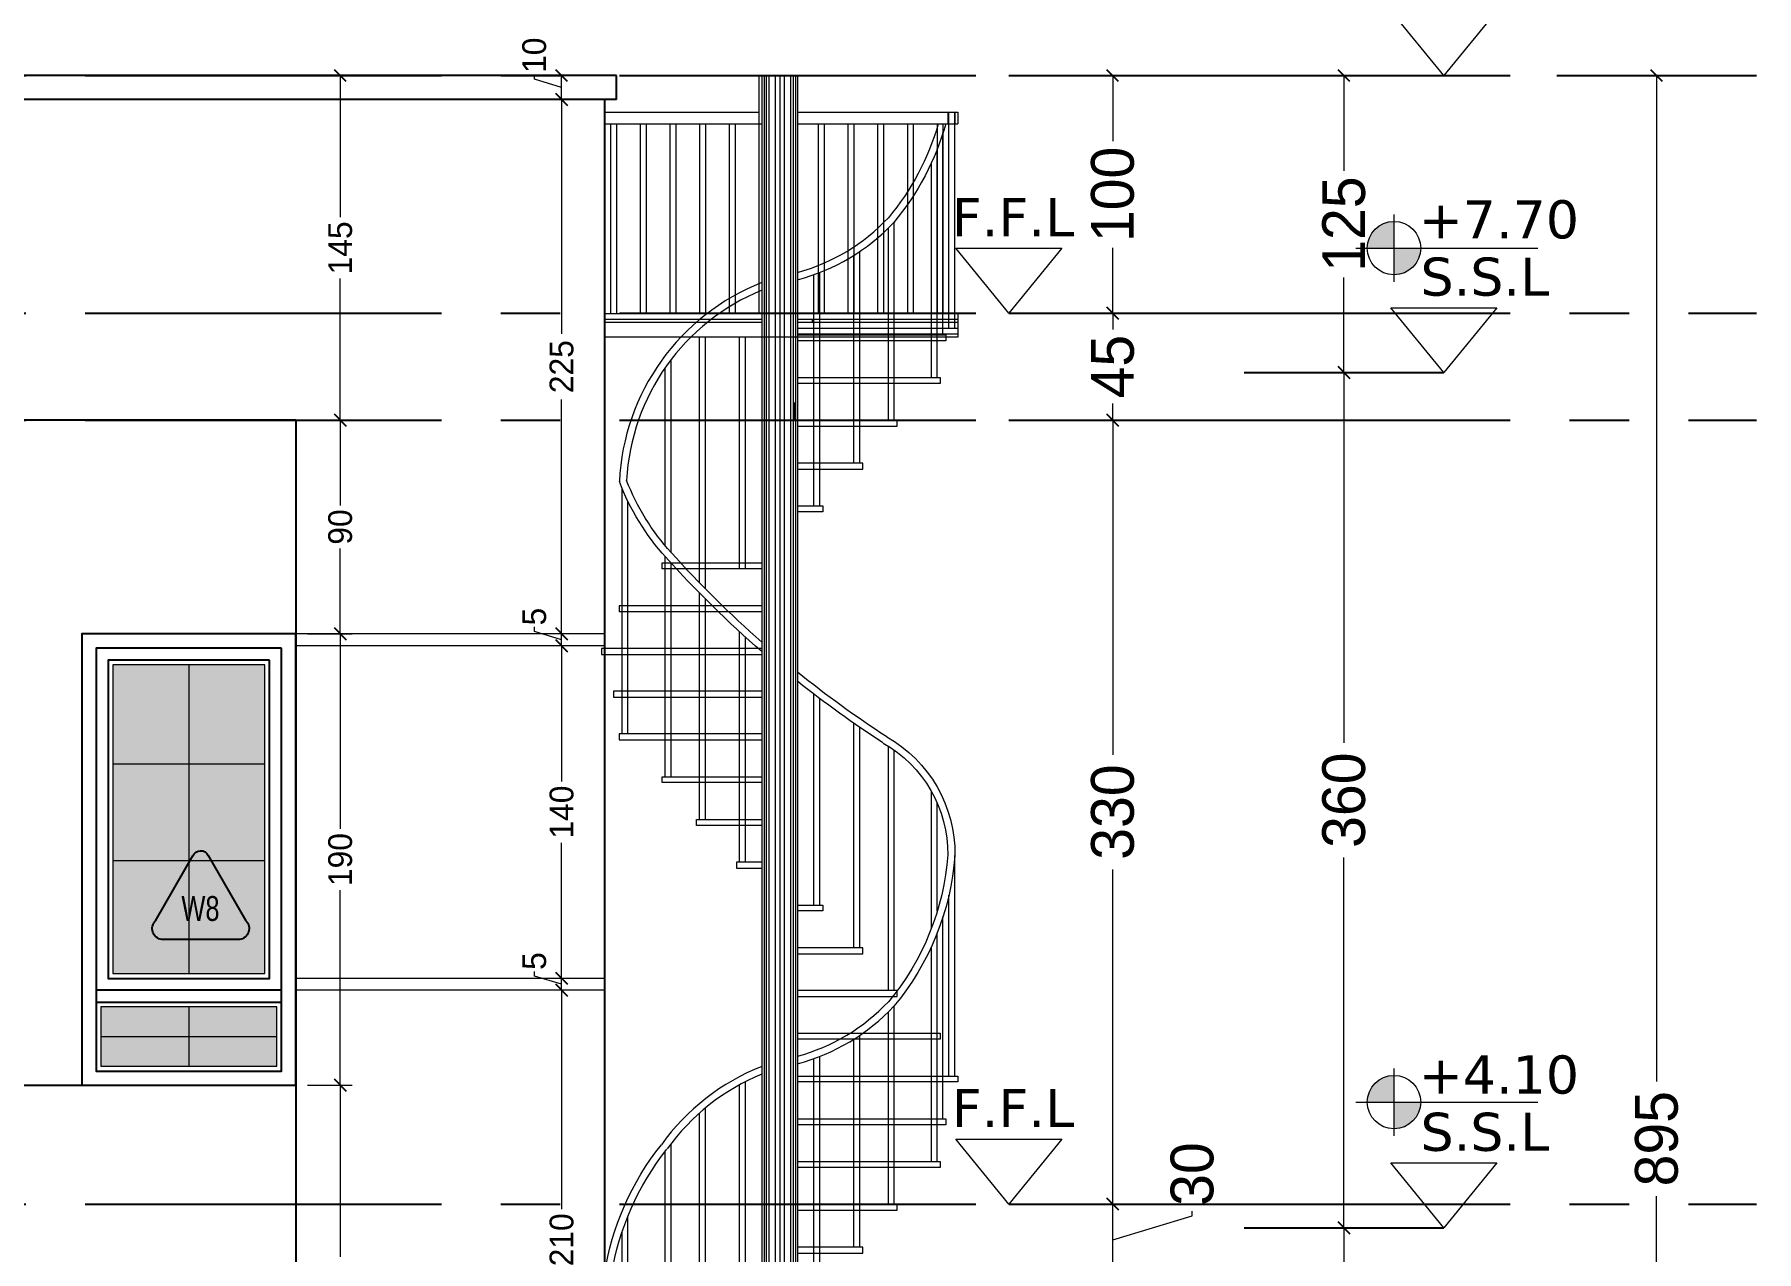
# Model space of a CAD drawing. Header units: centimetres. Extents: x 7997 to 116674, y 1017 to 13844.
# Drawn here: x 56739 to 57464, y 9288 to 9801 of the extents above; entities that cross this region are included whole.
import ezdxf

# ---------------------------------------------------------------- set-up
doc = ezdxf.new("R2010")
doc.units = ezdxf.units.CM
doc.header["$LTSCALE"] = 200
doc.header["$PDMODE"] = 2
doc.linetypes.add('CENTER2', pattern=[1.125, 0.75, -0.125, 0.125, -0.125])
for name, color, linetype in [('AXIS', 9, 'CENTER2'), ('COL', 1, 'Continuous'), ('DIM', 11, 'Continuous'), ('STEP', 7, 'Continuous'), ('WIN', 6, 'Continuous')]:
    doc.layers.add(name, color=color, linetype=linetype)
for name, color, linetype, lineweight in [('HAT', 8, 'Continuous', 9), ('HATCH', 8, 'Continuous', 5), ('TEXT', 6, 'Continuous', 18), ('WALL', 3, 'Continuous', 25)]:
    doc.layers.add(name, color=color, linetype=linetype, lineweight=lineweight)
doc.styles.add('sheet notes', font='verdana.ttf')
doc.styles.add('SWISS', font='swisscl.ttf')
doc.styles.add('T2', font='')
doc.styles.get('T2').set_extended_font_data('Elisia')
doc.dimstyles.new('NORMAL', dxfattribs={"dimtxt": 18, "dimasz": 5, "dimexe": 5, "dimexo": 5, "dimgap": 1, "dimtad": 0, "dimdec": 0, "dimdsep": 46, "dimtxsty": 'T2', "dimblk1": 'OBLIQUE', "dimblk2": 'OBLIQUE', "dimsah": 1, "dimcen": 0.09, "dimclrd": 4, "dimclre": 4, "dimclrt": 6, "dimadec": 0, "dimazin": 0, "dimtfac": 1, "dimtdec": 0, "dimtofl": 0, "dimtmove": 1, "dimatfit": 2, "dimldrblk": 'OPEN30', "dimfxl": 0, "dimtolj": 1, "dimtzin": 0, "dimlwd": 5, "dimlwe": 5, "dimarcsym": 0})
doc.dimstyles.new('NORMAL-1', dxfattribs={"dimtxt": 10, "dimasz": 5, "dimexe": 5, "dimexo": 5, "dimgap": 1, "dimtad": 0, "dimdec": 0, "dimdsep": 46, "dimtxsty": 'T2', "dimblk1": 'OBLIQUE', "dimblk2": 'OBLIQUE', "dimsah": 1, "dimcen": 0.09, "dimclrd": 4, "dimclre": 4, "dimclrt": 6, "dimadec": 0, "dimazin": 0, "dimtfac": 1, "dimtdec": 0, "dimtofl": 0, "dimtmove": 1, "dimatfit": 3, "dimldrblk": 'OPEN30', "dimfxl": 0, "dimtolj": 1, "dimtzin": 0, "dimlwd": 5, "dimlwe": 5, "dimarcsym": 0})

# ---------------------------------------------------------------- blocks, each defined once
blk = doc.blocks.new('SDF')
at = {"layer": 'TEXT'}
h = blk.add_hatch(color=256, dxfattribs=at)
h.paths.add_polyline_path([(0, 0.05), (-11.25, 0.05, -0.414214), (0, 11.3)])
h.paths.add_polyline_path([(0, 0.05), (11.25, 0.05, -0.414214), (0, -11.2)])
for p, q in [((0, -14.21), (0, 14.21)), ((-16.06, 0.05), (60.5, 0.05))]:
    blk.add_line(p, q, dxfattribs=at)
blk.add_circle((0, 0.05), 11.25, dxfattribs=at)
blk = doc.blocks.new('_OBLIQUE')
at = {"color": 0, "linetype": 'ByBlock'}
blk.add_line((-0.5, -0.5), (0.5, 0.5), dxfattribs=at)
blk = doc.blocks.new('*D1077')
at = {"layer": 'Defpoints', "color": 0, "transparency": 16777216}
for p in [(57422.24, 9783.17), (57422.24, 9783.17), (57422.24, 8888.17)]:
    blk.add_point(p, dxfattribs=at)
at = {"layer": 'WALL', "color": 4, "lineweight": 5, "transparency": 16777216}
for p, q in [((57422.24, 9783.17), (57422.24, 9359.81)), ((57422.24, 8888.17), (57422.24, 9311.53))]:
    blk.add_line(p, q, dxfattribs=at)
at = {"layer": 'WALL', "color": 4, "lineweight": 5, "transparency": 16777216, "xscale": 5, "yscale": 5, "zscale": 5}
for p, rotation in [((57422.24, 9783.17), 90), ((57422.24, 8888.17), 270)]:
    blk.add_blockref('_OBLIQUE', p, dxfattribs=dict(at, rotation=rotation))
at = {"layer": 'WALL', "color": 6, "transparency": 16777216, "insert": (57422.24, 9335.67), "char_height": 18, "attachment_point": 5, "rotation": 90, "style": 'T2'}
blk.add_mtext('\\A1;895', dxfattribs=at)
blk = doc.blocks.new('_Open30')
at = {"color": 0, "linetype": 'ByBlock', "lineweight": -2}
for p, q in [((-1, 0.27), (0, 0)), ((0, 0), (-1, -0.27)), ((0, 0), (-1, 0))]:
    blk.add_line(p, q, dxfattribs=at)
blk = doc.blocks.new('*D1079')
at = {"layer": 'Defpoints', "color": 0, "transparency": 16777216}
for p in [(57193.23, 9308.17), (57193.23, 9308.17), (57193.23, 9278.17)]:
    blk.add_point(p, dxfattribs=at)
at = {"layer": 'WALL', "color": 4, "lineweight": 5, "transparency": 16777216}
for p, q in [((57193.23, 9278.17), (57193.23, 9308.17)), ((57193.23, 9293.17), (57226.73, 9303.22)), ((57226.73, 9303.22), (57226.73, 9305.22))]:
    blk.add_line(p, q, dxfattribs=at)
at = {"layer": 'WALL', "color": 4, "lineweight": 5, "transparency": 16777216, "xscale": 5, "yscale": 5, "zscale": 5}
for p, rotation in [((57193.23, 9308.17), 90), ((57193.23, 9278.17), 270)]:
    blk.add_blockref('_OBLIQUE', p, dxfattribs=dict(at, rotation=rotation))
at = {"layer": 'WALL', "color": 6, "transparency": 16777216, "insert": (57226.73, 9320.79), "char_height": 18, "attachment_point": 5, "rotation": 90, "style": 'T2'}
blk.add_mtext('\\A1;30', dxfattribs=at)
blk = doc.blocks.new('*D1080')
at = {"layer": 'Defpoints', "color": 0, "transparency": 16777216}
for p in [(57193.23, 9683.17), (57193.23, 9683.17), (57193.23, 9638.17)]:
    blk.add_point(p, dxfattribs=at)
at = {"layer": 'WALL', "color": 4, "lineweight": 5, "transparency": 16777216}
for p, q in [((57193.23, 9683.17), (57193.23, 9676.24)), ((57193.23, 9638.17), (57193.23, 9645.1))]:
    blk.add_line(p, q, dxfattribs=at)
at = {"layer": 'WALL', "color": 4, "lineweight": 5, "transparency": 16777216, "xscale": 5, "yscale": 5, "zscale": 5}
for p, rotation in [((57193.23, 9683.17), 90), ((57193.23, 9638.17), 270)]:
    blk.add_blockref('_OBLIQUE', p, dxfattribs=dict(at, rotation=rotation))
at = {"layer": 'WALL', "color": 6, "transparency": 16777216, "insert": (57193.23, 9660.67), "char_height": 18, "attachment_point": 5, "rotation": 90, "style": 'T2'}
blk.add_mtext('\\A1;45', dxfattribs=at)
blk = doc.blocks.new('*D1082')
at = {"layer": 'Defpoints', "color": 0, "transparency": 16777216}
for p in [(57193.23, 9638.17), (57268.49, 9638.17), (57193.23, 9308.17)]:
    blk.add_point(p, dxfattribs=at)
at = {"layer": 'DIM', "color": 4, "lineweight": 5, "transparency": 16777216}
for p, q in [((57263.49, 9638.17), (57188.23, 9638.17)), ((57193.23, 9638.17), (57193.23, 9497.31)), ((57193.23, 9308.17), (57193.23, 9449.03))]:
    blk.add_line(p, q, dxfattribs=at)
at = {"layer": 'DIM', "color": 4, "lineweight": 5, "transparency": 16777216, "xscale": 5, "yscale": 5, "zscale": 5}
for p, rotation in [((57193.23, 9638.17), 90), ((57193.23, 9308.17), 270)]:
    blk.add_blockref('_OBLIQUE', p, dxfattribs=dict(at, rotation=rotation))
at = {"layer": 'DIM', "color": 6, "transparency": 16777216, "insert": (57193.23, 9473.17), "char_height": 18, "attachment_point": 5, "rotation": 90, "style": 'T2'}
blk.add_mtext('\\A1;330', dxfattribs=at)
blk = doc.blocks.new('*D1083')
at = {"layer": 'Defpoints', "color": 0, "transparency": 16777216}
for p in [(57191.55, 9783.17), (57193.23, 9783.17), (57193.23, 9683.17)]:
    blk.add_point(p, dxfattribs=at)
at = {"layer": 'DIM', "color": 4, "lineweight": 5, "transparency": 16777216}
for p, q in [((57193.23, 9783.17), (57193.23, 9755.6)), ((57196.55, 9783.17), (57198.23, 9783.17)), ((57193.23, 9683.17), (57193.23, 9710.74))]:
    blk.add_line(p, q, dxfattribs=at)
at = {"layer": 'DIM', "color": 4, "lineweight": 5, "transparency": 16777216, "xscale": 5, "yscale": 5, "zscale": 5}
for p, rotation in [((57193.23, 9783.17), 90), ((57193.23, 9683.17), 270)]:
    blk.add_blockref('_OBLIQUE', p, dxfattribs=dict(at, rotation=rotation))
at = {"layer": 'DIM', "color": 6, "transparency": 16777216, "insert": (57193.23, 9733.17), "char_height": 18, "attachment_point": 5, "rotation": 90, "style": 'T2'}
blk.add_mtext('\\A1;100', dxfattribs=at)
blk = doc.blocks.new('*D1084')
at = {"layer": 'Defpoints', "color": 0, "transparency": 16777216}
for p in [(57290.58, 9298.17), (57290.58, 9298.17), (57290.58, 8948.05)]:
    blk.add_point(p, dxfattribs=at)
at = {"layer": 'DIM', "color": 4, "lineweight": 5, "transparency": 16777216}
for p, q in [((57290.58, 9298.17), (57290.58, 9147.25)), ((57290.58, 8948.05), (57290.58, 9098.97))]:
    blk.add_line(p, q, dxfattribs=at)
at = {"layer": 'DIM', "color": 4, "lineweight": 5, "transparency": 16777216, "xscale": 5, "yscale": 5, "zscale": 5}
for p, rotation in [((57290.58, 9298.17), 90), ((57290.58, 8948.05), 270)]:
    blk.add_blockref('_OBLIQUE', p, dxfattribs=dict(at, rotation=rotation))
at = {"layer": 'DIM', "color": 6, "transparency": 16777216, "insert": (57290.58, 9123.11), "char_height": 18, "attachment_point": 5, "rotation": 90, "style": 'T2'}
blk.add_mtext('\\A1;350', dxfattribs=at)
blk = doc.blocks.new('*D1085')
at = {"layer": 'Defpoints', "color": 0, "transparency": 16777216}
for p in [(57290.58, 9658.17), (57290.58, 9658.17), (57290.58, 9298.17)]:
    blk.add_point(p, dxfattribs=at)
at = {"layer": 'DIM', "color": 4, "lineweight": 5, "transparency": 16777216}
for p, q in [((57290.58, 9658.17), (57290.58, 9502.31)), ((57290.58, 9298.17), (57290.58, 9454.03))]:
    blk.add_line(p, q, dxfattribs=at)
at = {"layer": 'DIM', "color": 4, "lineweight": 5, "transparency": 16777216, "xscale": 5, "yscale": 5, "zscale": 5}
for p, rotation in [((57290.58, 9658.17), 90), ((57290.58, 9298.17), 270)]:
    blk.add_blockref('_OBLIQUE', p, dxfattribs=dict(at, rotation=rotation))
at = {"layer": 'DIM', "color": 6, "transparency": 16777216, "insert": (57290.58, 9478.17), "char_height": 18, "attachment_point": 5, "rotation": 90, "style": 'T2'}
blk.add_mtext('\\A1;360', dxfattribs=at)
blk = doc.blocks.new('*D1086')
at = {"layer": 'Defpoints', "color": 0, "transparency": 16777216}
for p in [(57290.58, 9783.17), (57290.58, 9783.17), (57290.58, 9658.17)]:
    blk.add_point(p, dxfattribs=at)
at = {"layer": 'DIM', "color": 4, "lineweight": 5, "transparency": 16777216}
for p, q in [((57290.58, 9783.17), (57290.58, 9743.1)), ((57290.58, 9658.17), (57290.58, 9698.24))]:
    blk.add_line(p, q, dxfattribs=at)
at = {"layer": 'DIM', "color": 4, "lineweight": 5, "transparency": 16777216, "xscale": 5, "yscale": 5, "zscale": 5}
for p, rotation in [((57290.58, 9783.17), 90), ((57290.58, 9658.17), 270)]:
    blk.add_blockref('_OBLIQUE', p, dxfattribs=dict(at, rotation=rotation))
at = {"layer": 'DIM', "color": 6, "transparency": 16777216, "insert": (57290.58, 9720.67), "char_height": 18, "attachment_point": 5, "rotation": 90, "style": 'T2'}
blk.add_mtext('\\A1;125', dxfattribs=at)
blk = doc.blocks.new('*D1101')
at = {"layer": 'Defpoints', "color": 0, "ltscale": 150, "transparency": 16777216}
for p in [(56849.25, 9358.17), (56868.02, 9358.17), (56849.25, 9188.05)]:
    blk.add_point(p, dxfattribs=at)
at = {"layer": 'DIM', "color": 4, "lineweight": 5, "ltscale": 150, "transparency": 16777216}
for p, q in [((56854.25, 9358.17), (56873.02, 9358.17)), ((56868.02, 9358.17), (56868.02, 9286.01)), ((56868.02, 9188.05), (56868.02, 9260.2)), ((56854.25, 9188.05), (56873.02, 9188.05))]:
    blk.add_line(p, q, dxfattribs=at)
at = {"layer": 'DIM', "color": 4, "lineweight": 5, "ltscale": 150, "transparency": 16777216, "xscale": 5, "yscale": 5, "zscale": 5}
for p, rotation in [((56868.02, 9358.17), 90), ((56868.02, 9188.05), 270)]:
    blk.add_blockref('_OBLIQUE', p, dxfattribs=dict(at, rotation=rotation))
at = {"layer": 'DIM', "color": 6, "ltscale": 150, "transparency": 16777216, "insert": (56868.02, 9273.11), "char_height": 10, "attachment_point": 5, "rotation": 90, "style": 'T2'}
blk.add_mtext('\\A1;170', dxfattribs=at)
blk = doc.blocks.new('*D1102')
at = {"layer": 'Defpoints', "color": 0, "ltscale": 150, "transparency": 16777216}
for p in [(56849.25, 9548.17), (56868.02, 9548.17), (56849.25, 9358.17)]:
    blk.add_point(p, dxfattribs=at)
at = {"layer": 'DIM', "color": 4, "lineweight": 5, "ltscale": 150, "transparency": 16777216}
for p, q in [((56854.25, 9548.17), (56873.02, 9548.17)), ((56868.02, 9548.17), (56868.02, 9466.07)), ((56868.02, 9358.17), (56868.02, 9440.26)), ((56854.25, 9358.17), (56873.02, 9358.17))]:
    blk.add_line(p, q, dxfattribs=at)
at = {"layer": 'DIM', "color": 4, "lineweight": 5, "ltscale": 150, "transparency": 16777216, "xscale": 5, "yscale": 5, "zscale": 5}
for p, rotation in [((56868.02, 9548.17), 90), ((56868.02, 9358.17), 270)]:
    blk.add_blockref('_OBLIQUE', p, dxfattribs=dict(at, rotation=rotation))
at = {"layer": 'DIM', "color": 6, "ltscale": 150, "transparency": 16777216, "insert": (56868.02, 9453.17), "char_height": 10, "attachment_point": 5, "rotation": 90, "style": 'T2'}
blk.add_mtext('\\A1;190', dxfattribs=at)
blk = doc.blocks.new('*D1103')
at = {"layer": 'Defpoints', "color": 0, "ltscale": 150, "transparency": 16777216}
for p in [(56849.25, 9638.17), (56868.02, 9638.17), (56849.25, 9548.17)]:
    blk.add_point(p, dxfattribs=at)
at = {"layer": 'DIM', "color": 4, "lineweight": 5, "ltscale": 150, "transparency": 16777216}
for p, q in [((56854.25, 9638.17), (56873.02, 9638.17)), ((56868.02, 9638.17), (56868.02, 9602.26)), ((56868.02, 9548.17), (56868.02, 9584.07)), ((56854.25, 9548.17), (56873.02, 9548.17))]:
    blk.add_line(p, q, dxfattribs=at)
at = {"layer": 'DIM', "color": 4, "lineweight": 5, "ltscale": 150, "transparency": 16777216, "xscale": 5, "yscale": 5, "zscale": 5}
for p, rotation in [((56868.02, 9638.17), 90), ((56868.02, 9548.17), 270)]:
    blk.add_blockref('_OBLIQUE', p, dxfattribs=dict(at, rotation=rotation))
at = {"layer": 'DIM', "color": 6, "ltscale": 150, "transparency": 16777216, "insert": (56868.02, 9593.17), "char_height": 10, "attachment_point": 5, "rotation": 90, "style": 'T2'}
blk.add_mtext('\\A1;90', dxfattribs=at)
blk = doc.blocks.new('*D1104')
at = {"layer": 'Defpoints', "color": 0, "ltscale": 150, "transparency": 16777216}
for p in [(56868.02, 9783.17), (56868.02, 9783.17), (56849.25, 9638.17)]:
    blk.add_point(p, dxfattribs=at)
at = {"layer": 'DIM', "color": 4, "lineweight": 5, "ltscale": 150, "transparency": 16777216}
for p, q in [((56868.02, 9783.17), (56868.02, 9723.57)), ((56868.02, 9638.17), (56868.02, 9697.76)), ((56854.25, 9638.17), (56873.02, 9638.17))]:
    blk.add_line(p, q, dxfattribs=at)
at = {"layer": 'DIM', "color": 4, "lineweight": 5, "ltscale": 150, "transparency": 16777216, "xscale": 5, "yscale": 5, "zscale": 5}
for p, rotation in [((56868.02, 9783.17), 90), ((56868.02, 9638.17), 270)]:
    blk.add_blockref('_OBLIQUE', p, dxfattribs=dict(at, rotation=rotation))
at = {"layer": 'DIM', "color": 6, "ltscale": 150, "transparency": 16777216, "insert": (56868.02, 9710.67), "char_height": 10, "attachment_point": 5, "rotation": 90, "style": 'T2'}
blk.add_mtext('\\A1;145', dxfattribs=at)
blk = doc.blocks.new('*D1108')
at = {"layer": 'Defpoints', "color": 0, "ltscale": 150, "transparency": 16777216}
for p in [(56961.22, 9398.17), (56979.25, 9398.17), (56979.25, 9188.05)]:
    blk.add_point(p, dxfattribs=at)
at = {"layer": 'DIM', "color": 4, "lineweight": 5, "ltscale": 150, "transparency": 16777216}
for p, q in [((56974.25, 9398.17), (56956.22, 9398.17)), ((56961.22, 9398.17), (56961.22, 9306.01)), ((56961.22, 9188.05), (56961.22, 9280.2)), ((56974.25, 9188.05), (56956.22, 9188.05))]:
    blk.add_line(p, q, dxfattribs=at)
at = {"layer": 'DIM', "color": 4, "lineweight": 5, "ltscale": 150, "transparency": 16777216, "xscale": 5, "yscale": 5, "zscale": 5}
for p, rotation in [((56961.22, 9398.17), 90), ((56961.22, 9188.05), 270)]:
    blk.add_blockref('_OBLIQUE', p, dxfattribs=dict(at, rotation=rotation))
at = {"layer": 'DIM', "color": 6, "ltscale": 150, "transparency": 16777216, "insert": (56961.22, 9293.11), "char_height": 10, "attachment_point": 5, "rotation": 90, "style": 'T2'}
blk.add_mtext('\\A1;210', dxfattribs=at)
blk = doc.blocks.new('*D1109')
at = {"layer": 'Defpoints', "color": 0, "ltscale": 150, "transparency": 16777216}
for p in [(56961.22, 9403.17), (56979.25, 9403.17), (56979.25, 9398.17)]:
    blk.add_point(p, dxfattribs=at)
at = {"layer": 'DIM', "color": 4, "lineweight": 5, "ltscale": 150, "transparency": 16777216}
for p, q in [((56949.72, 9404.12), (56949.72, 9406.12)), ((56961.22, 9400.67), (56949.72, 9404.12)), ((56974.25, 9403.17), (56956.22, 9403.17)), ((56974.25, 9398.17), (56956.22, 9398.17)), ((56961.22, 9398.17), (56961.22, 9403.17))]:
    blk.add_line(p, q, dxfattribs=at)
at = {"layer": 'DIM', "color": 4, "lineweight": 5, "ltscale": 150, "transparency": 16777216, "xscale": 5, "yscale": 5, "zscale": 5}
for p, rotation in [((56961.22, 9403.17), 90), ((56961.22, 9398.17), 270)]:
    blk.add_blockref('_OBLIQUE', p, dxfattribs=dict(at, rotation=rotation))
at = {"layer": 'DIM', "color": 6, "ltscale": 150, "transparency": 16777216, "insert": (56949.72, 9410.45), "char_height": 10, "attachment_point": 5, "rotation": 90, "style": 'T2'}
blk.add_mtext('\\A1;5', dxfattribs=at)
blk = doc.blocks.new('*D1110')
at = {"layer": 'Defpoints', "color": 0, "ltscale": 150, "transparency": 16777216}
for p in [(56961.22, 9543.17), (56979.25, 9543.17), (56979.25, 9403.17)]:
    blk.add_point(p, dxfattribs=at)
at = {"layer": 'DIM', "color": 4, "lineweight": 5, "ltscale": 150, "transparency": 16777216}
for p, q in [((56974.25, 9543.17), (56956.22, 9543.17)), ((56961.22, 9543.17), (56961.22, 9486.07)), ((56961.22, 9403.17), (56961.22, 9460.26)), ((56974.25, 9403.17), (56956.22, 9403.17))]:
    blk.add_line(p, q, dxfattribs=at)
at = {"layer": 'DIM', "color": 4, "lineweight": 5, "ltscale": 150, "transparency": 16777216, "xscale": 5, "yscale": 5, "zscale": 5}
for p, rotation in [((56961.22, 9543.17), 90), ((56961.22, 9403.17), 270)]:
    blk.add_blockref('_OBLIQUE', p, dxfattribs=dict(at, rotation=rotation))
at = {"layer": 'DIM', "color": 6, "ltscale": 150, "transparency": 16777216, "insert": (56961.22, 9473.17), "char_height": 10, "attachment_point": 5, "rotation": 90, "style": 'T2'}
blk.add_mtext('\\A1;140', dxfattribs=at)
blk = doc.blocks.new('*D1111')
at = {"layer": 'Defpoints', "color": 0, "ltscale": 150, "transparency": 16777216}
for p in [(56961.22, 9548.17), (56979.25, 9548.17), (56979.25, 9543.17)]:
    blk.add_point(p, dxfattribs=at)
at = {"layer": 'DIM', "color": 4, "lineweight": 5, "ltscale": 150, "transparency": 16777216}
for p, q in [((56949.72, 9549.12), (56949.72, 9551.12)), ((56961.22, 9545.67), (56949.72, 9549.12)), ((56974.25, 9548.17), (56956.22, 9548.17)), ((56974.25, 9543.17), (56956.22, 9543.17)), ((56961.22, 9543.17), (56961.22, 9548.17))]:
    blk.add_line(p, q, dxfattribs=at)
at = {"layer": 'DIM', "color": 4, "lineweight": 5, "ltscale": 150, "transparency": 16777216, "xscale": 5, "yscale": 5, "zscale": 5}
for p, rotation in [((56961.22, 9548.17), 90), ((56961.22, 9543.17), 270)]:
    blk.add_blockref('_OBLIQUE', p, dxfattribs=dict(at, rotation=rotation))
at = {"layer": 'DIM', "color": 6, "ltscale": 150, "transparency": 16777216, "insert": (56949.72, 9555.45), "char_height": 10, "attachment_point": 5, "rotation": 90, "style": 'T2'}
blk.add_mtext('\\A1;5', dxfattribs=at)
blk = doc.blocks.new('*D1112')
at = {"layer": 'Defpoints', "color": 0, "ltscale": 150, "transparency": 16777216}
for p in [(56961.22, 9773.17), (56984.25, 9773.17), (56979.25, 9548.17)]:
    blk.add_point(p, dxfattribs=at)
at = {"layer": 'DIM', "color": 4, "lineweight": 5, "ltscale": 150, "transparency": 16777216}
for p, q in [((56979.25, 9773.17), (56956.22, 9773.17)), ((56961.22, 9773.17), (56961.22, 9674.53)), ((56961.22, 9548.17), (56961.22, 9646.81)), ((56974.25, 9548.17), (56956.22, 9548.17))]:
    blk.add_line(p, q, dxfattribs=at)
at = {"layer": 'DIM', "color": 4, "lineweight": 5, "ltscale": 150, "transparency": 16777216, "xscale": 5, "yscale": 5, "zscale": 5}
for p, rotation in [((56961.22, 9773.17), 90), ((56961.22, 9548.17), 270)]:
    blk.add_blockref('_OBLIQUE', p, dxfattribs=dict(at, rotation=rotation))
at = {"layer": 'DIM', "color": 6, "ltscale": 150, "transparency": 16777216, "insert": (56961.22, 9660.67), "char_height": 10, "attachment_point": 5, "rotation": 90, "style": 'T2'}
blk.add_mtext('\\A1;225', dxfattribs=at)
blk = doc.blocks.new('*D1113')
at = {"layer": 'Defpoints', "color": 0, "ltscale": 150, "transparency": 16777216}
for p in [(56961.22, 9783.17), (56984.25, 9783.17), (56984.25, 9773.17)]:
    blk.add_point(p, dxfattribs=at)
at = {"layer": 'DIM', "color": 4, "lineweight": 5, "ltscale": 150, "transparency": 16777216}
for p, q in [((56949.72, 9781.62), (56949.72, 9783.62)), ((56961.22, 9778.17), (56949.72, 9781.62)), ((56979.25, 9783.17), (56956.22, 9783.17)), ((56961.22, 9773.17), (56961.22, 9783.17)), ((56979.25, 9773.17), (56956.22, 9773.17))]:
    blk.add_line(p, q, dxfattribs=at)
at = {"layer": 'DIM', "color": 4, "lineweight": 5, "ltscale": 150, "transparency": 16777216, "xscale": 5, "yscale": 5, "zscale": 5}
for p, rotation in [((56961.22, 9783.17), 90), ((56961.22, 9773.17), 270)]:
    blk.add_blockref('_OBLIQUE', p, dxfattribs=dict(at, rotation=rotation))
at = {"layer": 'DIM', "color": 6, "ltscale": 150, "transparency": 16777216, "insert": (56949.72, 9791.76), "char_height": 10, "attachment_point": 5, "rotation": 90, "style": 'T2'}
blk.add_mtext('\\A1;10', dxfattribs=at)
blk = doc.blocks.new('A$C0A0E0D60')
at = {"layer": 'DIM'}
blk.add_line((67.51, 0), (82.51, 0), dxfattribs=at)
at = {"layer": 'HAT'}
for p, q in [((67.51, 895), (67.51, 15)), ((68.41, 895), (68.41, 97.26)), ((69.32, 895), (69.32, 96.5)), ((70.48, 895), (70.48, 95.53)), ((73.07, 895), (73.07, 93.39)), ((75.01, 895), (75.01, 91.81)), ((76.95, 895), (76.95, 90.25)), ((79.53, 895), (79.53, 0)), ((80.7, 895), (80.7, 0)), ((81.6, 895), (81.6, 0)), ((82.51, 895), (82.51, 0)), ((83.75, 895), (83.75, 795)), ((67.51, 879.81), (0, 879.81)), ((0, 879.81), (0, 874.81)), ((1.25, 788.81), (1.25, 879.81)), ((1.25, 879.81), (1.25, 874.81)), ((3.75, 788.81), (3.75, 879.81)), ((4.24, 879.81), (4.24, 874.81)), ((148.77, 879.81), (83.75, 879.81)), ((67.51, 874.81), (0, 874.81)), ((6.25, 786), (6.25, 870.99)), ((6.26, 874.81), (6.26, 795)), ((8.76, 874.81), (8.76, 795)), ((18.76, 874.81), (18.76, 795)), ((21.26, 874.81), (21.26, 795)), ((31.26, 874.81), (31.26, 795)), ((33.76, 874.81), (33.76, 795)), ((43.75, 874.81), (43.75, 795)), ((46.25, 874.81), (46.25, 795)), ((56.25, 874.81), (56.25, 795)), ((58.75, 874.81), (58.75, 795)), ((148.77, 874.81), (82.51, 874.81)), ((93.75, 874.81), (93.75, 795)), ((96.25, 874.81), (96.25, 795)), ((106.25, 874.81), (106.25, 795)), ((108.75, 874.81), (108.75, 795)), ((118.75, 874.81), (118.75, 795)), ((121.25, 874.81), (121.25, 795)), ((131.25, 874.81), (131.25, 795)), ((133.75, 874.81), (133.75, 795)), ((143.75, 874.81), (143.75, 795)), ((146.25, 874.81), (146.25, 795)), ((8.64, 768), (8.64, 864.28)), ((8.75, 786), (8.75, 863.99)), ((11.14, 768), (11.14, 858.4)), ((26.75, 750), (26.75, 833.61)), ((29.25, 750), (29.25, 831.01)), ((41.25, 732), (41.25, 821.15)), ((43.75, 732), (43.75, 819.51)), ((58.14, 714), (58.14, 812.25)), ((60.64, 714), (60.64, 811.32)), ((67.51, 795), (0, 795)), ((0, 795), (0, 784.97)), ((0, 792.5), (67.51, 792.5)), ((0, 791.25), (67.51, 791.25)), ((61.26, 792.5), (61.26, 791.25)), ((148.77, 795), (82.51, 795)), ((82.51, 792.5), (148.77, 792.5)), ((82.51, 791.25), (148.77, 791.25)), ((0, 784.97), (148.77, 784.97)), ((89.38, 687.5), (89.38, 784.97)), ((91.88, 687.5), (91.88, 784.97)), ((106.26, 679.05), (106.26, 784.97)), ((108.76, 681.6), (108.76, 784.97)), ((120.76, 694.43), (120.76, 775.52)), ((123.26, 697.31), (123.26, 772.08)), ((68.76, 757.53), (68.76, 750.03)), ((68.76, 750.03), (67.51, 750.03)), ((141.27, 636), (141.27, 721.16)), ((141.38, 618), (141.38, 721.43)), ((138.88, 618), (138.88, 715.91)), ((120.76, 600), (120.76, 689.96)), ((123.26, 600), (123.26, 692.72)), ((106.26, 582), (106.26, 674.79)), ((108.76, 582), (108.76, 677.31)), ((91.88, 564), (91.88, 661.02)), ((89.38, 564), (89.38, 658.74)), ((58.14, 546), (58.14, 632.91)), ((60.64, 546), (60.64, 634.81)), ((41.25, 528), (41.25, 620.73)), ((43.75, 528), (43.75, 622.46)), ((26.75, 510), (26.75, 611.21)), ((29.25, 510), (29.25, 612.88)), ((8.64, 543.42), (8.64, 588.88)), ((11.14, 536.13), (11.14, 593.91)), ((1.25, 474), (1.25, 566.86)), ((3.75, 474), (3.75, 550.14)), ((6.25, 456), (6.25, 540.99)), ((8.64, 438), (8.64, 534.28)), ((8.75, 456), (8.75, 533.99)), ((11.14, 438), (11.14, 528.4)), ((26.75, 420), (26.75, 503.61)), ((29.25, 420), (29.25, 501.01)), ((41.25, 402), (41.25, 491.15)), ((43.75, 402), (43.75, 489.51)), ((58.14, 384), (58.14, 482.25)), ((60.64, 384), (60.64, 481.32)), ((89.38, 366), (89.38, 471.65)), ((91.88, 366), (91.88, 470.33)), ((106.26, 348), (106.26, 460.58)), ((108.76, 348), (108.76, 458.44)), ((120.76, 325.43), (120.76, 445.52)), ((123.26, 330), (123.26, 442.21)), ((138.88, 354.21), (138.88, 415.12)), ((141.38, 361.19), (141.38, 408.62)), ((148.77, 294), (148.77, 390.62)), ((146.27, 294), (146.27, 367.74)), ((143.77, 276), (143.77, 358.82)), ((141.27, 276), (141.27, 352.11)), ((141.38, 258), (141.38, 352.39)), ((138.88, 258), (138.88, 346.81)), ((123.26, 328.27), (123.26, 336.62)), ((120.76, 240), (120.76, 320.96)), ((123.26, 240), (123.26, 323.71)), ((106.26, 222), (106.26, 305.79)), ((91.88, 204), (91.88, 292.02)), ((89.38, 204), (89.38, 289.74)), ((58.14, 186), (58.14, 263.91)), ((60.64, 186), (60.64, 265.81)), ((41.25, 168), (41.25, 251.87)), ((43.75, 168), (43.75, 253.3)), ((26.75, 150), (26.75, 242.21)), ((29.25, 150), (29.25, 243.88)), ((11.14, 167.22), (11.14, 224.91)), ((8.64, 174.76), (8.64, 219.88)), ((1.25, 114), (1.25, 197.87)), ((3.75, 114), (3.75, 181.65)), ((6.25, 96), (6.25, 172.28)), ((8.64, 78), (8.64, 165.37)), ((8.75, 96), (8.75, 165.04)), ((11.14, 78), (11.14, 159.27)), ((0, 150), (0, 144)), ((0, 150), (67.51, 150)), ((15.63, 60), (15.63, 150.11)), ((18.13, 60), (18.13, 145.74)), ((0, 144), (67.51, 144)), ((11.25, 60), (11.25, 144)), ((13.75, 60), (13.75, 144)), ((41.25, 60), (41.25, 144)), ((43.75, 60), (43.75, 144)), ((26.75, 45), (26.75, 133.24)), ((29.25, 45), (29.25, 130.52)), ((41.25, 30), (41.25, 118.09)), ((43.75, 30), (43.75, 115.62)), ((58.14, 15), (58.14, 102.2)), ((60.64, 15), (60.64, 99.99)), ((68.41, 93.35), (68.41, 15)), ((69.32, 92.59), (69.32, 15)), ((70.48, 91.63), (70.48, 15)), ((71.26, 15), (71.26, 91)), ((73.76, 15), (73.76, 88.96)), ((75.01, 87.96), (75.01, 0)), ((76.95, 86.05), (76.95, 0)), ((14.38, 57.5), (14.38, 60)), ((67.51, 12.5), (67.51, 0)), ((68.41, 12.5), (68.41, 0)), ((69.32, 12.5), (69.32, 0)), ((70.48, 12.5), (70.48, 0)), ((73.07, 12.5), (73.07, 0)), ((67.51, 0), (82.51, 0))]:
    blk.add_line(p, q, dxfattribs=at)
for points in [[(67.51, 812.3, -0.13783), (29.25, 835.3)], [(67.51, 809.19, -0.140906), (26.95, 833.37)], [(82.51, 808.02, -0.295484), (142.5, 724.23, -0.124089)], [(82.51, 804.79, -0.290127), (139.47, 724.72, -0.130866)], [(82.51, 656.64, 0.029299), (120.76, 694.43)], [(82.51, 652.66, 0.030722), (122.99, 692.42)], [(29.94, 616.77, 0.025285), (67.51, 644.02, 0.025285)], [(31.57, 614.26, 0.02398), (67.51, 640.18, 0.02398)], [(67.51, 479.19, -0.140906), (26.95, 503.37)], [(67.51, 482.3, -0.13783), (29.25, 505.3)], [(82.51, 478.02, -0.14437), (124.82, 445.07)], [(82.51, 474.79, -0.141083), (122.39, 443.32)], [(82.51, 287.64, 0.029299), (120.76, 325.43)], [(82.51, 283.66, 0.030722), (122.99, 323.42)], [(29.94, 247.77, 0.025285), (67.51, 275.02, 0.025285)], [(31.57, 245.26, 0.02398), (67.51, 271.18, 0.02398)], [(75.66, 87.44, -0.039835), (26.75, 133.24, -0.043684)], [(77.52, 89.79, -0.03983), (28.97, 135.26)]]:
    blk.add_lwpolyline(points, format="xyb", dxfattribs=at)
for points in [[(67.51, 788.81), (0, 788.81), (0, 786.31), (67.51, 786.31)], [(67.51, 786), (5, 786), (5, 783.5), (67.51, 783.5)], [(67.51, 768), (7.39, 768), (7.39, 765.5), (67.51, 765.5)], [(67.51, 747.5), (25.5, 747.5), (25.5, 750), (67.51, 750)], [(67.51, 729.5), (40, 729.5), (40, 732), (67.51, 732)], [(67.51, 714), (56.89, 714), (56.89, 711.5), (67.51, 711.5)], [(82.51, 687.5), (124.51, 687.5), (124.51, 690), (82.51, 690)], [(82.51, 672), (142.63, 672), (142.63, 669.5), (82.51, 669.5)], [(82.51, 654), (150.02, 654), (150.02, 651.5), (82.51, 651.5)], [(82.51, 636), (145.02, 636), (145.02, 633.5), (82.51, 633.5)], [(82.51, 618), (142.63, 618), (142.63, 615.5), (82.51, 615.5)], [(82.51, 597.5), (124.51, 597.5), (124.51, 600), (82.51, 600)], [(82.51, 579.5), (110.01, 579.5), (110.01, 582), (82.51, 582)], [(82.51, 564), (93.13, 564), (93.13, 561.5), (82.51, 561.5)], [(67.51, 546), (56.89, 546), (56.89, 543.5), (67.51, 543.5)], [(67.51, 525.5), (40, 525.5), (40, 528), (67.51, 528)], [(67.51, 507.5), (25.5, 507.5), (25.5, 510), (67.51, 510)], [(67.51, 492), (7.39, 492), (7.39, 489.5), (67.51, 489.5)], [(67.51, 474), (0, 474), (0, 471.5), (67.51, 471.5)], [(67.51, 456), (5, 456), (5, 453.5), (67.51, 453.5)], [(67.51, 438), (7.39, 438), (7.39, 435.5), (67.51, 435.5)], [(67.51, 417.5), (25.5, 417.5), (25.5, 420), (67.51, 420)], [(67.51, 399.5), (40, 399.5), (40, 402), (67.51, 402)], [(67.51, 384), (56.89, 384), (56.89, 381.5), (67.51, 381.5)], [(82.51, 366), (93.13, 366), (93.13, 363.5), (82.51, 363.5)], [(82.51, 345.5), (110.01, 345.5), (110.01, 348), (82.51, 348)], [(82.51, 327.5), (124.51, 327.5), (124.51, 330), (82.51, 330)], [(82.51, 312), (142.63, 312), (142.63, 309.5), (82.51, 309.5)], [(82.51, 294), (150.02, 294), (150.02, 291.5), (82.51, 291.5)], [(82.51, 276), (145.02, 276), (145.02, 273.5), (82.51, 273.5)], [(82.51, 258), (142.63, 258), (142.63, 255.5), (82.51, 255.5)], [(82.51, 237.5), (124.51, 237.5), (124.51, 240), (82.51, 240)], [(82.51, 219.5), (110.01, 219.5), (110.01, 222), (82.51, 222)], [(82.51, 204), (93.13, 204), (93.13, 201.5), (82.51, 201.5)], [(67.51, 183.5), (56.89, 183.5), (56.89, 186), (67.51, 186)], [(67.51, 165.5), (40, 165.5), (40, 168), (67.51, 168)], [(67.51, 147.5), (25.5, 147.5), (25.5, 150)], [(67.51, 132), (7.39, 132), (7.39, 129.5), (67.51, 129.5)], [(67.51, 114), (0, 114), (0, 111.5), (67.51, 111.5)], [(67.51, 96), (5, 96), (5, 93.5), (67.51, 93.5)], [(67.51, 78), (7.39, 78), (7.39, 75.5), (67.51, 75.5)], [(67.51, 60), (14.38, 60), (14.38, 57.5), (67.51, 57.5)], [(67.51, 42.5), (25.5, 42.5), (25.5, 45), (67.51, 45)], [(67.51, 27.5), (40, 27.5), (40, 30), (67.51, 30)], [(67.51, 12.5), (56.89, 12.5), (56.89, 15), (67.51, 15)], [(56.89, 15), (75.01, 15)], [(75.01, 12.5), (56.89, 12.5)]]:
    blk.add_lwpolyline(points, dxfattribs=at)
for centre, radius, start, end in [((112.46, 904.94), 111.51, 195.67498, 219.92771), ((112.46, 904.94), 108.51, 196.12, 219.92771), ((47.21, 760.78), 99.06, 317.93569, 338.64809), ((47.21, 760.78), 102.06, 317.93569, 339.01213), ((57.58, 567.69), 56.33, 119.38523, 180.83379), ((57.58, 567.69), 53.33, 119.38523, 180.83379), ((112.46, 574.94), 111.51, 184.13118, 219.92771), ((112.46, 574.94), 108.51, 184.13118, 219.92771), ((33.73, 372.53), 113.45, 9.04739, 38.53171), ((33.73, 372.53), 116.45, 8.93532, 38.53171), ((50.45, 389.79), 95.32, 317.53071, 0.35263), ((50.45, 389.79), 98.32, 317.53799, 0.48569), ((57.58, 198.69), 56.33, 119.38523, 180.83379), ((57.58, 198.69), 53.33, 119.38523, 180.83379), ((122.05, 208.19), 121.24, 184.88403, 218.18666), ((122.05, 208.19), 118.24, 184.88403, 218.18666), ((77.52, 87.88), 1.91, 193.2051, 90)]:
    blk.add_arc(centre, radius, start, end, dxfattribs=at)
at = {"layer": 'HATCH'}
blk.add_line((67.51, 895), (83.75, 895), dxfattribs=at)

msp = doc.modelspace()

# ---------------------------------------------------------------- hatches: boundary and pattern name
at = {"layer": 'WALL'}
h = msp.add_hatch(color=5, dxfattribs=at)
h.set_gradient(color1=(0, 0, 255), one_color=1, tint=1, name='INVHEMISPHERICAL')
h.paths.add_polyline_path([(56836.2517, 9535.1685), (56772.2517, 9535.1685), (56772.2517, 9405.1685), (56836.2517, 9405.1685)])
h.paths.add_polyline_path([(56841.2517, 9391.1685), (56767.2517, 9391.1685), (56767.2517, 9366.1685), (56841.2517, 9366.1685)])

# ---------------------------------------------------------------- linework, layer by layer
at = {"layer": 'AXIS'}
for p, q in [((55635.608, 9783.1685), (57464.2962, 9783.1685)), ((55635.608, 9683.1685), (57464.2962, 9683.1685)), ((55635.608, 9638.1685), (57464.2962, 9638.1685)), ((55635.608, 9308.1685), (57464.2962, 9308.1685))]:
    msp.add_line(p, q, dxfattribs=at)
at = {"layer": 'COL', "ltscale": 150}
for p, q in [((56984.2517, 9783.1685), (55904.2517, 9783.1685)), ((56984.2517, 9773.1685), (56984.2517, 9783.1685)), ((56984.2517, 9773.1685), (55904.2517, 9773.1685)), ((56979.2517, 9773.1685), (56979.2517, 8888.1685)), ((56849.2517, 9638.1685), (56039.2517, 9638.1685)), ((56849.2517, 9638.1685), (56849.2517, 8888.1685)), ((56209.2517, 9358.1685), (56849.2517, 9358.1685))]:
    msp.add_line(p, q, dxfattribs=at)
at = {"layer": 'HAT', "ltscale": 150}
for p, q in [((56979.2517, 9548.1685), (56849.2517, 9548.1685)), ((56979.2517, 9543.1685), (56849.2517, 9543.1685)), ((56804.2517, 9535.1685), (56804.2517, 9405.1685)), ((56772.2517, 9493.5018), (56836.2517, 9493.5018)), ((56772.2517, 9452.8351), (56836.2517, 9452.8351)), ((56979.2517, 9403.1685), (56849.2517, 9403.1685)), ((56979.2517, 9398.1685), (56849.2517, 9398.1685)), ((56804.2517, 9391.1685), (56804.2517, 9366.1685)), ((56767.2517, 9378.6685), (56841.2517, 9378.6685))]:
    msp.add_line(p, q, dxfattribs=at)
at = {"layer": 'HAT'}
for points in [[(57310.3316, 9810.4821), (57354.9425, 9810.4821), (57332.6371, 9783.1685)], [(57127.1881, 9710.4821), (57171.7989, 9710.4821), (57149.4935, 9683.1685)], [(57310.3316, 9685.4821), (57354.9425, 9685.4821), (57332.6371, 9658.1685)], [(57127.1881, 9335.4821), (57171.7989, 9335.4821), (57149.4935, 9308.1685)], [(57310.3316, 9325.4821), (57354.9425, 9325.4821), (57332.6371, 9298.1685)]]:
    msp.add_lwpolyline(points, close=True, dxfattribs=at)
at = {"layer": 'HAT', "ltscale": 150}
for points in [[(56836.2517, 9535.1685), (56772.2517, 9535.1685), (56772.2517, 9405.1685), (56836.2517, 9405.1685)], [(56841.2517, 9391.1685), (56767.2517, 9391.1685), (56767.2517, 9366.1685), (56841.2517, 9366.1685)]]:
    msp.add_lwpolyline(points, close=True, dxfattribs=at)
at = {"layer": 'STEP'}
for p, q in [((57149.4935, 9783.1685), (57233.6123, 9783.1685)), ((57248.5183, 9783.1685), (57332.6371, 9783.1685)), ((57380.1774, 9783.1685), (57464.2962, 9783.1685)), ((57149.4935, 9683.1685), (57233.6123, 9683.1685)), ((57248.5183, 9658.1685), (57332.6371, 9658.1685)), ((57149.4935, 9638.1685), (57233.6123, 9638.1685)), ((57149.4935, 9308.1685), (57233.6123, 9308.1685)), ((57248.5183, 9298.1685), (57332.6371, 9298.1685))]:
    msp.add_line(p, q, dxfattribs=at)
msp.add_lwpolyline([(56805.9815, 9454.7453, -0.64981449), (56812.4415, 9454.8846), (56828.2924, 9427.4302, -0.61363207), (56825.656, 9419.5072), (56792.8475, 9419.5072, -0.61363207), (56790.2111, 9427.4302)], format="xyb", close=True, dxfattribs=at)
at = {"layer": 'WALL', "ltscale": 150}
msp.add_lwpolyline([(56849.2517, 9548.1685), (56759.2517, 9548.1685), (56759.2517, 9358.1685), (56849.2517, 9358.1685)], close=True, dxfattribs=at)
at = {"layer": 'WIN', "ltscale": 150}
for points in [[(56843.2517, 9542.1685), (56765.2517, 9542.1685), (56765.2517, 9364.1685), (56843.2517, 9364.1685)], [(56838.2517, 9537.1685), (56770.2517, 9537.1685), (56770.2517, 9403.1685), (56838.2517, 9403.1685)], [(56843.2517, 9398.1685), (56765.2517, 9398.1685), (56765.2517, 9393.1685), (56843.2517, 9393.1685)]]:
    msp.add_lwpolyline(points, close=True, dxfattribs=at)

# ---------------------------------------------------------------- block references
at = {"layer": 'DIM', "ltscale": 150, "xscale": -1}
msp.add_blockref('A$C0A0E0D60', (57128.0182, 8888.0491), dxfattribs=at)
at = {"layer": 'DIM'}
for p in [(57311.6526, 9710.5209), (57311.6526, 9351.042)]:
    msp.add_blockref('SDF', p, dxfattribs=at)

# ---------------------------------------------------------------- texts
at = {"layer": 'TEXT'}
for s, height, style, p in [('F.F.L', 16.03652, 'sheet notes', (57125.4688, 9715.5695)), ('+7.70', 16.03652, 'sheet notes', (57322.15, 9714.6769)), ('S.S.L', 16.03652, 'sheet notes', (57322.8154, 9690.5695)), ('W8', 10.45094, 'SWISS', (56801.1179, 9427.3533)), ('+4.10', 16.03652, 'sheet notes', (57322.15, 9354.6769)), ('F.F.L', 16.03652, 'sheet notes', (57125.4688, 9340.5695)), ('S.S.L', 16.03652, 'sheet notes', (57322.8154, 9330.5695))]:
    msp.add_text(s, height=height, dxfattribs=dict(at, style=style)).set_placement(p)

# ---------------------------------------------------------------- dimensions: what is measured, and where the dimension line sits
at = {"layer": 'DIM', "ltscale": 150}
for base, p1, p2, picture, middle in [((56961.218, 9783.1685), (56984.2517, 9773.1685), (56984.2517, 9783.1685), '*D1113', (56949.718, 9784.6185)), ((56868.0236, 9783.1685), (56849.2517, 9638.1685), (56868.0236, 9783.1685), '*D1104', (56868.0236, 9710.6685)), ((56961.218, 9773.1685), (56979.2517, 9548.1685), (56984.2517, 9773.1685), '*D1112', (56961.218, 9660.6685)), ((56868.0236, 9638.1685), (56849.2517, 9548.1685), (56849.2517, 9638.1685), '*D1103', (56868.0236, 9593.1685)), ((56961.218, 9548.1685), (56979.2517, 9543.1685), (56979.2517, 9548.1685), '*D1111', (56949.718, 9552.1185)), ((56868.0236, 9548.1685), (56849.2517, 9358.1685), (56849.2517, 9548.1685), '*D1102', (56868.0236, 9453.1685)), ((56961.218, 9543.1685), (56979.2517, 9403.1685), (56979.2517, 9543.1685), '*D1110', (56961.218, 9473.1685)), ((56961.218, 9403.1685), (56979.2517, 9398.1685), (56979.2517, 9403.1685), '*D1109', (56949.718, 9407.1185)), ((56961.218, 9398.1685), (56979.2517, 9188.0491), (56979.2517, 9398.1685), '*D1108', (56961.218, 9293.1088)), ((56868.0236, 9358.1685), (56849.2517, 9188.0491), (56849.2517, 9358.1685), '*D1101', (56868.0236, 9273.1088))]:
    dim = msp.add_linear_dim(base=base, p1=p1, p2=p2, angle=90, dimstyle='NORMAL-1', dxfattribs=at)
    dim.commit()
    dim.dimension.update_dxf_attribs({"geometry": picture, "text_midpoint": middle})
at = {"layer": 'DIM'}
for base, p1, p2, picture, middle in [((57193.2312, 9783.1685), (57193.2312, 9683.1685), (57191.5529, 9783.1685), '*D1083', (57193.2312, 9733.1685)), ((57290.5777, 9783.1685), (57290.5777, 9658.1685), (57290.5777, 9783.1685), '*D1086', (57290.5777, 9720.6685)), ((57290.5777, 9658.1685), (57290.5777, 9298.1685), (57290.5777, 9658.1685), '*D1085', (57290.5777, 9478.1685)), ((57193.2312, 9638.1685), (57193.2312, 9308.1685), (57268.4914, 9638.1685), '*D1082', (57193.2312, 9473.1685)), ((57290.5777, 9298.1685), (57290.5777, 8948.0491), (57290.5777, 9298.1685), '*D1084', (57290.5777, 9123.1088))]:
    dim = msp.add_linear_dim(base=base, p1=p1, p2=p2, angle=90, dimstyle='NORMAL', dxfattribs=at)
    dim.commit()
    dim.dimension.update_dxf_attribs({"geometry": picture, "text_midpoint": middle})
at = {"layer": 'WALL'}
for base, p1, p2, picture, middle in [((57422.2368, 9783.1685), (57422.2368, 8888.1685), (57422.2368, 9783.1685), '*D1077', (57422.2368, 9335.6685)), ((57193.2312, 9683.1685), (57193.2312, 9638.1685), (57193.2312, 9683.1685), '*D1080', (57193.2312, 9660.6685)), ((57193.2312, 9308.1685), (57193.2312, 9278.1685), (57193.2312, 9308.1685), '*D1079', (57226.7312, 9306.2185))]:
    dim = msp.add_linear_dim(base=base, p1=p1, p2=p2, angle=90, dimstyle='NORMAL', dxfattribs=at)
    dim.commit()
    dim.dimension.update_dxf_attribs({"geometry": picture, "text_midpoint": middle})

doc.saveas('drawing.dxf')
